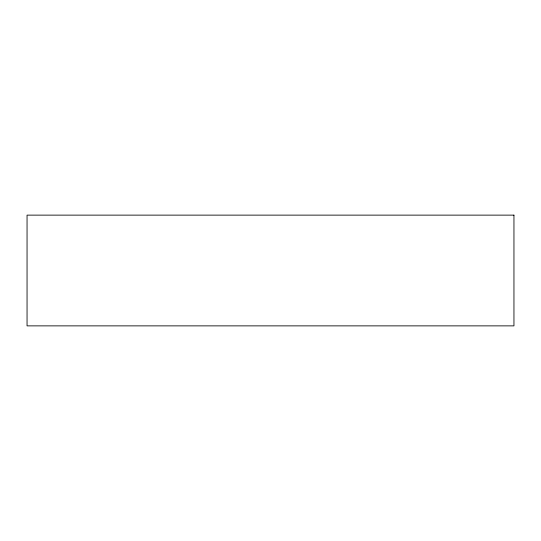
<?xml version="1.0" encoding="UTF-8"?>
<svg xmlns="http://www.w3.org/2000/svg" width="541" height="541" viewBox="0 0 541 541"><rect width="100%" height="100%" fill="white"/><g stroke="black" fill="none" stroke-linecap="round" stroke-linejoin="round"><path stroke-width="0.81" d="M513.95 215.129L27.05 215.129L27.05 325.871L513.95 325.871L513.95 215.129"/></g></svg>
